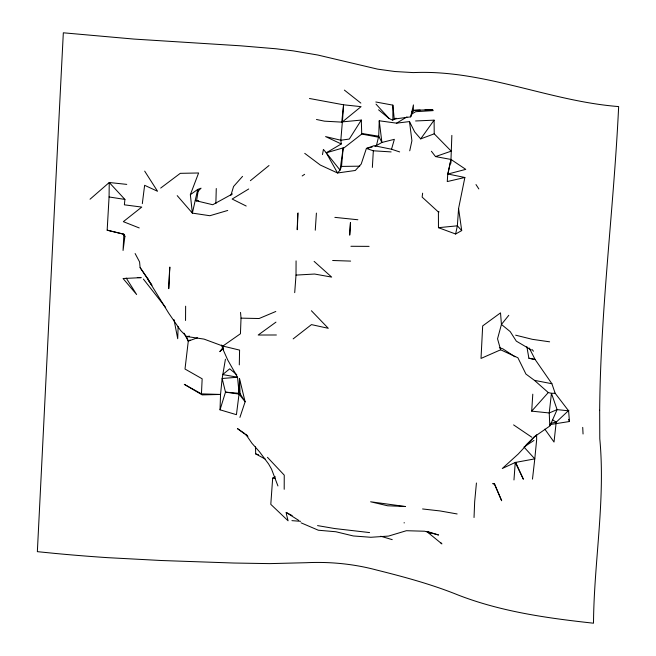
<?xml version="1.0" encoding="UTF-8"?>
<svg xmlns="http://www.w3.org/2000/svg" width="656" height="656" viewBox="0 0 656 656"><rect width="100%" height="100%" fill="white"/><g stroke="black" fill="none" stroke-linecap="round" stroke-linejoin="round"><path stroke-width="0.98" d="M284.196 489.294L284.245 475.149L267.451 457.314M294.708 292.65L296.012 275.094L296.077 260.891M185.541 320.489L185.64 306.188M107.166 230.182L123.877 234.225L123.057 250.469L124.919 236.316L123.877 234.225L107.166 230.182L109.076 196.964L109.24 182.507L126.756 184.385M450.934 163.196L450.959 161.319M410.672 116.866L413.337 110.388L413.428 104.903L410.672 116.866L394.24 119.056L392.509 120.13L389.123 118.515L378.561 109.806M239.301 364.875L239.579 350.107L222.868 346.056L204.032 339.103L186.542 336.487L180.58 330.468L168.641 313.076L147.444 278.57L151.856 285.188M375.822 101.992L392.862 105.14L392.895 120.261M215.865 203.614L216.267 188.502M239.916 417.396L245.114 401.792L239.481 378.405L239.079 393.305L225.5 392.14L222.154 378.487L225.426 359.217M422.636 193.184L422.136 197.103L438.405 212.011L438.462 227.681L455.625 234.012L457.355 225.82L458.585 208.469L464.866 177.481L447.261 181.564L447.728 174.578L450.984 159.441L451.853 135.39M297.701 213.487L297.234 229.723L298.07 212.872M239.481 378.405L240.063 393.657L239.038 394.092L236.431 414.682L220.031 409.811L220.531 394.445L222.154 378.487L237.538 377.241L239.079 393.305L239.178 391.304M178.129 326.647L177.71 338.709L173.988 319.595M431.394 151.249L435.527 156.587L451.213 151.142L434.223 133.824L420.685 138.892L414.69 131.938L409.5 121.573L396.568 123.164L379.242 120.778L378.717 136.235L376.446 145.566M201.449 393.871L184.287 384.342L202.155 394.896L220.531 394.445L201.449 393.871L202.163 378.799L185.008 369.033L188.288 341.104L186.542 336.487L189.551 336.184M240.531 312.404L241.031 318.144L240.44 333.748L222.868 346.056L223.475 350.468L227.771 360.078L237.538 377.241L222.696 374.56L229.707 368.82L236.759 374.683M474.034 517.518L474.665 501.783L476.428 483.005M349.927 234.938L350.468 222.458L349.509 235.037M372.362 167.428L373.33 150.79L366.392 148.445L361.202 164.057L355.29 170.478L337.553 172.987L320.308 165.05L304.745 153.356M551.089 424.416L569.465 421.513L568.596 410.82L557.108 409.623L549.228 412.968L531.696 411.14L532.787 394.182M379.201 137.334L361.735 134.062L361.3 120.073L342.432 121.868L343.564 104.796L309.476 98.49M315.265 230.207L316.405 213.093M513.968 479.954L515.247 462.472L534.788 458.872L536.649 439.823L536.6 434.813L526.128 444.842M90.036 199.219L109.24 182.507L124.902 199.424L124.378 204.828L141.753 207.083L123.336 221.662L139.228 227.944M275.266 476.699L272.675 478.126L270.797 504.349L288.099 520.807L286.254 513.55M322.49 154.586L323.416 149.412L326.262 152.799L341.284 143.967L340.825 140.236L342.276 122.967L341.751 122.123L343.564 104.796L361.079 106.649L342.432 121.868M341.514 166.411L343.178 147.879L326.262 152.799L337.553 172.987L340.054 170.109L341.514 166.411L359.8 166.173M532.483 479.126L534.788 458.872L523.939 447.007M142.319 203.647L144.623 185.304L157.547 191.273L144.681 171.126M343.178 147.879L340.054 170.109L326.262 152.799M196.521 201.089L198.128 191.142L197.718 189.42L201.064 188.198L198.128 191.142M177.21 195.644L192.364 213.11L197.718 189.42L190.347 194.693L192.364 213.11L209.854 215.726L227.722 210.461M409.738 150.806L411.911 140.745L409.5 121.573M435.527 156.587L450.984 159.441L447.728 174.578M372.1 147.083L366.392 148.445L374.076 145.689L391.525 149.24L394.354 139.326L381.899 142.459L374.953 146.411M494.329 483.898L492.902 483.677L494.329 483.898L501.668 500.741L494.419 483.579M230.896 195.349L233.577 186.476L242.556 176.374M220.031 409.811L225.5 392.14L239.038 394.092L245.114 401.792L240.063 393.657M190.347 194.693L198.612 172.987L180.277 173.332L160.671 188.083M515.649 462.291L523.373 479.241L515.247 462.472L502.291 468.507L518.248 454.018L534.14 436.929L549.908 425.965L557.108 409.623L551.45 393.305L548.277 392.559L534.443 380.349L525.948 374.076L517.896 357.766L500.651 349.796L497.543 338.824L501.43 324.433L500.52 312.871L482.677 325.909L481.012 358.43L500.651 349.796M361.3 120.073L349.304 139.056L340.825 140.236L325.581 136.587L341.284 143.967M420.685 138.892L434.092 120.163L415.592 120.958M222.761 347.811L219.793 351.641L223.442 348.213M508.785 315.306L501.43 324.433L510.196 331.6L516.313 341.136L531.319 349.951M531.696 411.14L548.277 392.559M568.883 410.295L556.206 422.152L550.515 423.341M250.379 180.695L269.009 165.525M361.735 134.062L343.449 148.338M293.158 338.89L311.461 324.613L328.295 328.312L311.403 310.747M275.963 322.129L258.177 335.027L276.397 334.986M302.178 175.964L304.638 174.307M524.775 446.457L533.959 440.438M183.992 333.182L188.288 341.104L190.084 340.005M248.714 188.985L232.15 199.047L246.197 206.033M396.568 123.164L406.974 116.907M411.304 114.308L415.642 111.7L433.304 110.602M411.943 111.676L414.346 110.315L420.176 110.085M455.625 234.012L461.709 230.584L458.585 208.469M232.462 193.922L212.741 204.729L195.316 200.564M392.862 105.14L394.24 119.056L396.06 118.228M275.807 311.485L259.095 318.521L241.031 318.144M394.24 119.056L396.044 118.342M188.288 341.104L197.456 337.783M438.405 212.011L439.118 211.872M438.462 227.681L457.355 225.82L461.709 230.584M404.006 522.857L404.432 522.816M296.012 275.094L314.609 274.036L331.682 277.103L314.109 261.375M413.337 110.388L432.812 109.593L425.039 109.896M272.675 478.126L275.233 478.068M568.26 410.402L555.165 393.272L551.45 393.305L549.228 412.968L549.785 425.482M350.919 246.279L369.09 246.369M137.325 277.537L141.196 277.644L123.057 278.505L136.62 294.519L126.255 278.103M332.641 260.498L350.624 261.096M341.751 122.123L324.482 121.171L316.463 119.482M357.873 219.76L334.863 217.366M373.33 150.79L391.124 151.913M291.928 520.643L300.604 521.315M422.579 508.958L440.053 510.942L457.142 513.96M369.59 532.582L334.675 528.539L317.553 525.604M549.613 341.817L532.328 339.324L515.657 335.183M109.076 196.964L124.902 199.424M361.546 133.422L378.717 136.235L381.899 142.459L379.242 120.778M196.685 200.441L198.686 200.818M534.443 380.349L551.901 383.735L555.165 393.272M528.884 358.233L535.427 359.545L528.884 358.233L526.858 346.63M464.866 177.481L447.958 174.029L465.768 169.371L450.984 159.441M255.512 446.834L255.692 453.911L258.513 454.731M380.734 536.239L392.222 539.642M499.364 347.729L502.791 348.795L514.952 356.782M428.237 531.778L438.569 535.001L424.711 531.229L406.4 530.712L388.532 536.083L370.853 537.28L353.297 535.96L335.88 531.754L318.34 530.228L301.071 522.832M391.525 149.24L399.643 151.913M292.141 515.583L286.032 512.385L298.775 520.429M255.692 453.911L265.147 459.003M427.146 531.663L430.32 533.533M552.811 419.996L556.206 422.152L554.025 442.054L544.849 429.155M513.591 424.899L531.762 437.191M244.754 433.567L237.415 428.581L247.952 436.404M344.384 90.102L360.833 103.09M247.255 435.428L245.656 434.149L251.97 443.308L259.464 451.738L268.607 463.972L271.551 469.147L277.931 485.957M427.138 531.827L441.906 543.89L440.504 542.471M550.122 424.563L550.63 425.096M376.036 104.14L389.123 118.515M123.254 234.34L124.919 236.316M532.213 349.648L533.451 351.222M165.64 307.467L143.385 279.079M135.12 253.528L139.572 261.908L140.113 267.607L148.543 279.727M151.839 285.212L140.113 267.607M475.994 184.557L478.831 188.936M551.901 383.735L535.198 359.611L529.228 348.024M568.539 419.356L569.465 421.513M221.523 345.023L223.475 350.468M582.717 427.384L583.053 433.993M434.092 120.163L434.223 133.824M599.666 410.246L599.789 438.831C605.578 500.233 593.983 561.725 593.5 623.2C547.711 618.198 501.455 611.81 458.257 595.074C431.779 584.34 404.17 576.903 376.495 569.998C353.658 563.881 329.968 561.602 306.368 562.709L269.616 563.619L233.782 563.028L161.524 560.519L107.953 557.674A798.688 337.93 2.7 0 1 54.915 553.41L37.351 551.663C46.084 378.709 54.464 205.746 63.329 32.8L133.832 39.065L240.58 45.805L275.897 48.765L293.322 50.881L317.84 55.03L377.602 69.134L394.928 71.52L413.346 72.595C483.833 69.413 549.121 101.221 618.649 106.575C613.844 207.895 600.552 308.714 599.666 410.246M169.445 272.707L168.74 288.656L169.838 267.033L169.445 272.707M405.277 506.506L387.598 505.776L370.615 501.783L405.277 506.506"/></g></svg>
